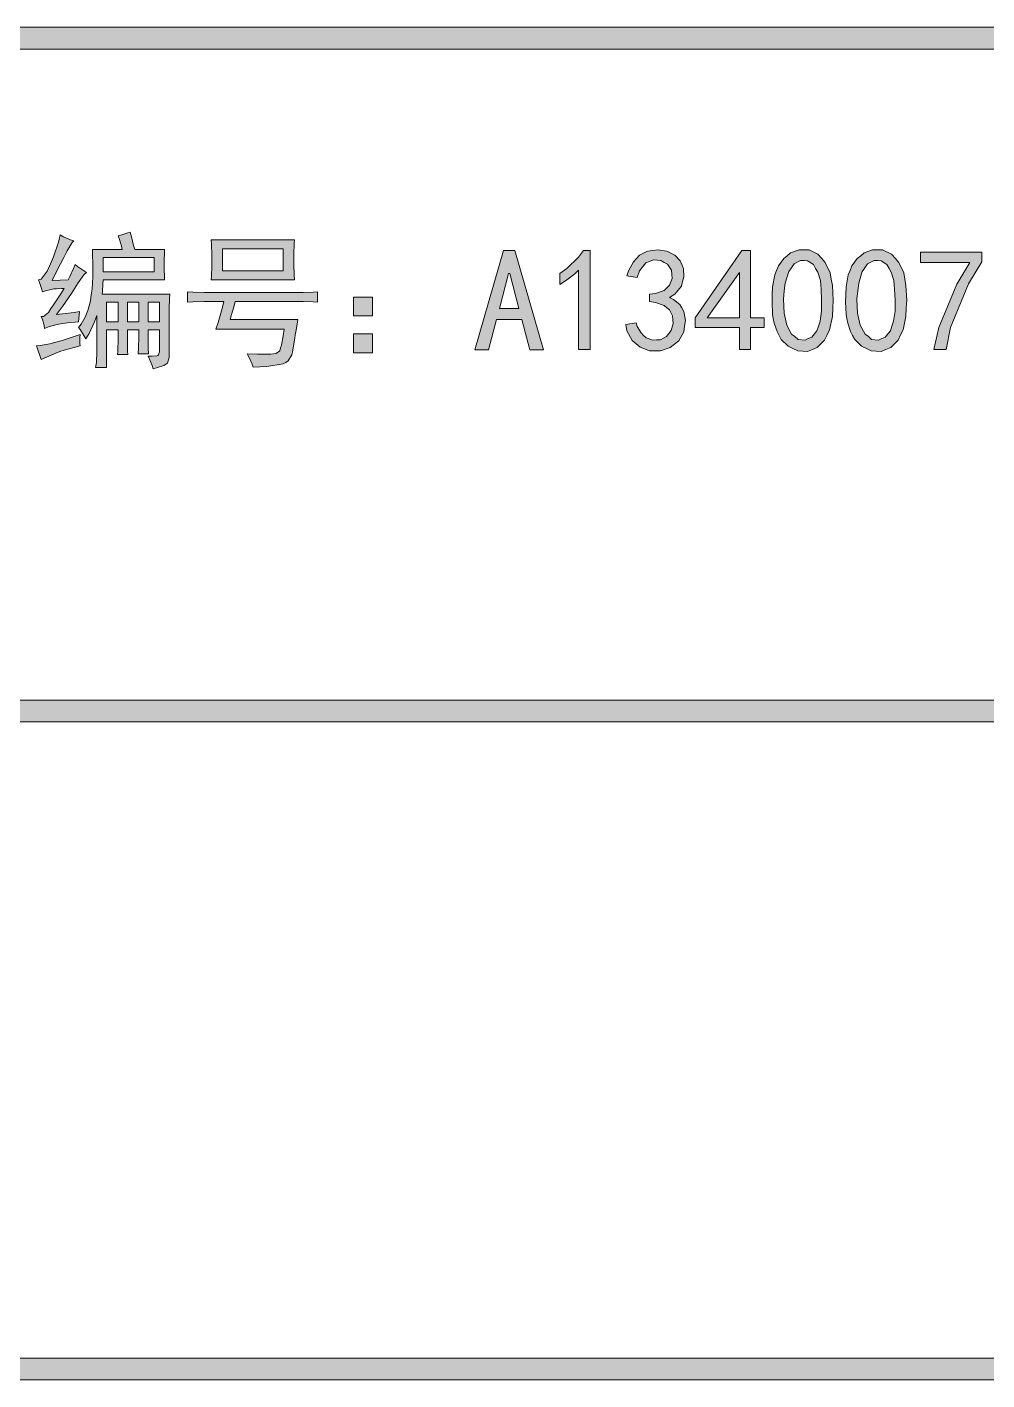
# Model space of a CAD drawing. Header units: millimetres. Extents: x 0 to 829, y 0 to 586.
# Drawn here: x 790.24 to 808.8, y 473.11 to 499.25 of the extents above; entities that cross this region are included whole.
import ezdxf

# ---------------------------------------------------------------- set-up
doc = ezdxf.new("R2010")
doc.units = ezdxf.units.MM

msp = doc.modelspace()

# ---------------------------------------------------------------- hatches: boundary and pattern name
h = msp.add_hatch(color=0)
h.dxf.hatch_style = 2
h.paths.add_polyline_path([(819.294639, 499.254639), (819.294639, 498.827778), (769.958667, 498.827778), (769.958667, 499.254639)])
h = msp.add_hatch(color=0)
h.paths.add_polyline_path([(792.229528, 495.289417), (792.254222, 495.201222), (792.296556, 495.035417), (792.317722, 494.957806), (792.896278, 494.957806), (792.89275, 494.890778), (792.885694, 494.742611), (792.885694, 494.657944), (792.885694, 494.573278), (792.89275, 494.428639), (792.896278, 494.368667), (791.707417, 494.368667), (791.703889, 494.287528), (791.693306, 494.146417), (791.68625, 494.089972), (792.995056, 494.089972), (792.991528, 494.001778), (792.984472, 493.814806), (792.984472, 493.7125), (792.984472, 492.946972), (792.984472, 492.865833), (792.949194, 492.76), (792.913917, 492.735306), (792.878639, 492.714139), (792.758694, 492.671806), (792.674028, 492.647111), (792.656389, 492.714139), (792.607, 492.837611), (792.57525, 492.894056), (792.652861, 492.894056), (792.748111, 492.901111), (792.762222, 492.908167), (792.779861, 492.91875), (792.7975, 492.975194), (792.7975, 493.024583), (792.7975, 493.402056), (792.57525, 493.402056), (792.57525, 493.282111), (792.578778, 493.049278), (792.585833, 492.936389), (792.38475, 492.936389), (792.391806, 493.049278), (792.395333, 493.282111), (792.395333, 493.402056), (792.176611, 493.402056), (792.176611, 493.232722), (792.180139, 492.992833), (792.187194, 492.925806), (791.986111, 492.925806), (791.993167, 492.992833), (791.996694, 493.232722), (791.996694, 493.402056), (791.774444, 493.402056), (791.774444, 492.671806), (791.562778, 492.671806), (791.576889, 492.774111), (791.587472, 492.98225), (791.587472, 493.081028), (791.587472, 493.68075), (791.541611, 493.557278), (791.435778, 493.3315), (791.375806, 493.225667), (791.337, 493.296222), (791.262917, 493.409111), (791.231167, 493.447917), (791.280556, 493.514944), (791.358167, 493.649), (791.386389, 493.7125), (791.414611, 493.779528), (791.460472, 493.962972), (791.474583, 494.079389), (791.492222, 494.195806), (791.509861, 494.428639), (791.509861, 494.545056), (791.509861, 494.665), (791.502806, 494.869611), (791.499278, 494.957806), (792.074306, 494.957806), (792.063722, 495.017778), (792.024917, 495.151833), (791.996694, 495.222389), (792.070778, 495.240028), (792.187194, 495.275306)])
h.paths.add_polyline_path([(792.695194, 494.523889), (792.695194, 494.802583), (791.707417, 494.802583), (791.707417, 494.523889)])
h.paths.add_polyline_path([(792.395333, 493.557278), (792.395333, 493.93475), (792.176611, 493.93475), (792.176611, 493.557278)])
h.paths.add_polyline_path([(792.7975, 493.557278), (792.7975, 493.93475), (792.57525, 493.93475), (792.57525, 493.557278)])
h.paths.add_polyline_path([(791.996694, 493.557278), (791.996694, 493.93475), (791.774444, 493.93475), (791.774444, 493.557278)])
h = msp.add_hatch(color=0)
h.dxf.hatch_style = 2
h.paths.add_polyline_path([(791.142972, 495.123611), (791.107694, 495.091861), (791.012444, 494.929583), (790.948944, 494.802583), (790.885444, 494.675583), (790.769028, 494.453333), (790.719639, 494.358083), (791.030083, 494.368667), (791.065361, 494.435694), (791.132389, 494.587389), (791.164139, 494.668528), (791.213528, 494.629722), (791.326417, 494.552111), (791.386389, 494.513306), (791.337, 494.463917), (791.224111, 494.312222), (791.160611, 494.206389), (791.093583, 494.104083), (790.920722, 493.853611), (790.807833, 493.701917), (790.92425, 493.7125), (791.1465, 493.740722), (791.252333, 493.758361), (791.231167, 493.557278), (791.164139, 493.55375), (791.015972, 493.536111), (790.931306, 493.525528), (790.846639, 493.514944), (790.67025, 493.465556), (790.575, 493.42675), (790.564417, 493.486722), (790.532667, 493.603139), (790.507972, 493.659583), (790.553833, 493.663111), (790.649083, 493.740722), (790.698472, 493.814806), (790.747861, 493.885361), (790.874861, 494.079389), (790.952472, 494.202861), (790.903083, 494.202861), (790.804306, 494.195806), (790.754917, 494.192278), (790.705528, 494.185222), (790.592639, 494.157), (790.532667, 494.135833), (790.515028, 494.202861), (790.476222, 494.319278), (790.455056, 494.368667), (790.507972, 494.37925), (790.624389, 494.534472), (790.687889, 494.675583), (790.747861, 494.816694), (790.843111, 495.095389), (790.874861, 495.2365), (790.941889, 495.197694), (791.075944, 495.14125)])
h = msp.add_hatch(color=0)
h.paths.add_polyline_path([(795.404528, 495.144778), (795.401, 495.063639), (795.393944, 494.873139), (795.393944, 494.767306), (795.393944, 494.665), (795.401, 494.463917), (795.404528, 494.368667), (793.795861, 494.368667), (793.802917, 494.446278), (793.806444, 494.629722), (793.806444, 494.735556), (793.806444, 494.844917), (793.802917, 495.053056), (793.795861, 495.144778)])
h.paths.add_polyline_path([(795.185806, 494.545056), (795.185806, 494.968389), (794.018111, 494.968389), (794.018111, 494.545056)])
h = msp.add_hatch(color=0)
h.paths.add_polyline_path([(800.223472, 493.014), (799.958889, 493.014), (799.803667, 493.603139), (799.313306, 493.603139), (799.158083, 493.014), (798.8935, 493.014), (799.447361, 494.936639), (799.669611, 494.936639)])
h.paths.add_polyline_path([(799.747222, 493.814806), (799.570833, 494.492139), (799.546139, 494.492139), (799.36975, 493.814806)])
h = msp.add_hatch(color=0)
h.dxf.hatch_style = 2
h.paths.add_polyline_path([(800.900806, 494.559167), (800.83025, 494.485083), (800.646806, 494.3475), (800.537444, 494.280472), (800.537444, 494.492139), (800.675028, 494.587389), (800.900806, 494.806111), (800.992528, 494.936639), (801.123056, 494.936639), (801.123056, 493.024583), (800.900806, 493.024583)])
h = msp.add_hatch(color=0)
h.dxf.hatch_style = 2
h.paths.add_polyline_path([(801.8145, 493.504361), (802.012056, 493.536111), (802.033222, 493.465556), (802.107306, 493.345611), (802.156694, 493.296222), (802.206083, 493.250361), (802.333083, 493.2045), (802.407167, 493.208028), (802.48125, 493.211556), (802.601194, 493.271528), (802.647056, 493.3315), (802.689389, 493.387944), (802.728194, 493.522), (802.724667, 493.596083), (802.717611, 493.673694), (802.661167, 493.790111), (802.60825, 493.828917), (802.555333, 493.87125), (802.386, 493.931222), (802.269583, 493.948861), (802.269583, 494.089972), (802.386, 494.104083), (802.555333, 494.164056), (802.60825, 494.213444), (802.661167, 494.262833), (802.707028, 494.393361), (802.699972, 494.4745), (802.696444, 494.555639), (802.622361, 494.672056), (802.555333, 494.707333), (802.491833, 494.742611), (802.347194, 494.753194), (802.273111, 494.724972), (802.199028, 494.69675), (802.079083, 494.541528), (802.033222, 494.414528), (801.835667, 494.446278), (801.867417, 494.545056), (801.959139, 494.714389), (802.019111, 494.781417), (802.075556, 494.844917), (802.234306, 494.922528), (802.333083, 494.936639), (802.435389, 494.947222), (802.60825, 494.922528), (802.685861, 494.883722), (802.759944, 494.848444), (802.865778, 494.739083), (802.894, 494.665), (802.92575, 494.587389), (802.932806, 494.425111), (802.911639, 494.336917), (802.890472, 494.248722), (802.763472, 494.089972), (802.657639, 494.026472), (802.73525, 493.991194), (802.855194, 493.892417), (802.894, 493.825389), (802.936333, 493.758361), (802.964556, 493.581972), (802.950444, 493.476139), (802.936333, 493.366778), (802.841083, 493.190389), (802.756417, 493.126889), (802.67175, 493.059861), (802.484778, 492.996361), (802.378944, 492.996361), (802.273111, 492.999889), (802.089667, 493.066917), (802.012056, 493.130417), (801.934444, 493.193917), (801.835667, 493.380889)])
h = msp.add_hatch(color=0)
h.paths.add_polyline_path([(804.012306, 493.447917), (803.155056, 493.447917), (803.155056, 493.634889), (804.054639, 494.936639), (804.223972, 494.936639), (804.223972, 493.634889), (804.488556, 493.634889), (804.488556, 493.447917), (804.223972, 493.447917), (804.223972, 493.024583), (804.012306, 493.024583)])
h.paths.add_polyline_path([(804.012306, 493.634889), (804.012306, 494.513306), (803.387889, 493.634889)])
h = msp.add_hatch(color=0)
h.paths.add_polyline_path([(804.643778, 494.086444), (804.650833, 494.234611), (804.693167, 494.467444), (804.728444, 494.552111), (804.763722, 494.636778), (804.866028, 494.781417), (804.933056, 494.834333), (805.000083, 494.890778), (805.162361, 494.947222), (805.261139, 494.947222), (805.356389, 494.947222), (805.525722, 494.866083), (805.599806, 494.784944), (805.670361, 494.703806), (805.765611, 494.502722), (805.786778, 494.37925), (805.811472, 494.259306), (805.825583, 493.977083), (805.815, 493.818333), (805.807944, 493.659583), (805.7515, 493.402056), (805.705639, 493.303278), (805.65625, 493.2045), (805.515139, 493.063389), (805.419889, 493.024583), (805.328167, 492.985778), (805.137667, 492.996361), (805.042417, 493.042222), (804.950694, 493.088083), (804.816639, 493.215083), (804.777833, 493.292694), (804.739028, 493.370306), (804.682583, 493.532583), (804.664944, 493.620778), (804.650833, 493.705444), (804.64025, 493.938278)])
h.paths.add_polyline_path([(804.876611, 494.153472), (804.8625, 493.99825), (804.873083, 493.726611), (804.901306, 493.610194), (804.926, 493.49025), (805.017722, 493.320917), (805.081222, 493.271528), (805.14825, 493.218611), (805.278778, 493.200972), (805.342278, 493.232722), (805.409306, 493.260944), (805.508083, 493.384417), (805.539833, 493.476139), (805.568056, 493.567861), (805.599806, 493.765417), (805.599806, 493.874778), (805.599806, 493.984139), (805.589222, 494.181694), (805.582167, 494.269889), (805.575111, 494.358083), (805.525722, 494.520361), (805.483389, 494.590917), (805.441056, 494.665), (805.328167, 494.739083), (805.261139, 494.742611), (805.190583, 494.742611), (805.070639, 494.675583), (805.017722, 494.6015), (804.964806, 494.530944), (804.89425, 494.305167)])
h = msp.add_hatch(color=0)
h.paths.add_polyline_path([(806.065472, 494.086444), (806.072528, 494.234611), (806.111333, 494.467444), (806.150139, 494.552111), (806.185417, 494.636778), (806.287722, 494.781417), (806.35475, 494.834333), (806.421778, 494.890778), (806.584056, 494.947222), (806.682833, 494.947222), (806.778083, 494.947222), (806.947417, 494.866083), (807.0215, 494.784944), (807.092056, 494.703806), (807.187306, 494.502722), (807.208472, 494.37925), (807.229639, 494.259306), (807.24375, 493.977083), (807.236694, 493.818333), (807.229639, 493.659583), (807.173194, 493.402056), (807.127333, 493.303278), (807.077944, 493.2045), (806.936833, 493.063389), (806.841583, 493.024583), (806.749861, 492.985778), (806.559361, 492.996361), (806.464111, 493.042222), (806.372389, 493.088083), (806.238333, 493.215083), (806.199528, 493.292694), (806.160722, 493.370306), (806.104278, 493.532583), (806.086639, 493.620778), (806.072528, 493.705444), (806.058417, 493.938278)])
h.paths.add_polyline_path([(806.298306, 494.153472), (806.280667, 493.99825), (806.294778, 493.726611), (806.319472, 493.610194), (806.347694, 493.49025), (806.439417, 493.320917), (806.502917, 493.271528), (806.566417, 493.218611), (806.696944, 493.200972), (806.763972, 493.232722), (806.831, 493.260944), (806.929778, 493.384417), (806.958, 493.476139), (806.98975, 493.567861), (807.0215, 493.765417), (807.0215, 493.874778), (807.0215, 493.984139), (807.010917, 494.181694), (807.003861, 494.269889), (806.996806, 494.358083), (806.943889, 494.520361), (806.905083, 494.590917), (806.86275, 494.665), (806.749861, 494.739083), (806.682833, 494.742611), (806.612278, 494.742611), (806.488806, 494.675583), (806.435889, 494.6015), (806.382972, 494.530944), (806.315944, 494.305167)])
h = msp.add_hatch(color=0)
h.dxf.hatch_style = 2
h.paths.add_polyline_path([(807.765861, 493.024583), (807.864639, 493.447917), (808.213889, 494.287528), (808.464361, 494.703806), (807.508333, 494.703806), (807.508333, 494.901361), (808.697194, 494.901361), (808.697194, 494.714389), (808.436139, 494.291056), (808.090417, 493.447917), (808.009278, 493.024583)])
h = msp.add_hatch(color=0)
h.dxf.hatch_style = 2
h.paths.add_polyline_path([(795.471556, 494.12525), (795.577389, 494.12525), (795.767889, 494.128778), (795.849028, 494.135833), (795.849028, 493.93475), (795.767889, 493.941806), (795.577389, 493.948861), (795.471556, 493.948861), (794.261528, 493.948861), (794.240361, 493.867722), (794.190972, 493.698389), (794.16275, 493.603139), (795.471556, 493.603139), (795.457444, 493.514944), (795.43275, 493.36325), (795.422167, 493.303278), (795.415111, 493.243306), (795.390417, 493.095139), (795.372778, 493.010472), (795.355139, 492.922278), (795.288111, 492.805861), (795.238722, 492.774111), (795.189333, 492.745889), (794.871833, 492.6965), (794.60725, 492.682389), (794.586083, 492.742361), (794.529639, 492.869361), (794.494361, 492.936389), (794.695444, 492.932861), (794.949444, 492.932861), (795.002361, 492.936389), (795.055278, 492.943444), (795.122306, 492.999889), (795.139944, 493.052806), (795.157583, 493.105722), (795.189333, 493.285639), (795.206972, 493.412639), (793.884056, 493.412639), (793.933444, 493.546694), (794.011056, 493.814806), (794.039278, 493.948861), (793.774694, 493.948861), (793.658278, 493.948861), (793.439556, 493.941806), (793.340778, 493.93475), (793.340778, 494.135833), (793.439556, 494.128778), (793.658278, 494.12525), (793.774694, 494.12525)])
h = msp.add_hatch(color=0)
h.dxf.hatch_style = 2
h.paths.add_polyline_path([(796.551056, 494.037056), (796.917944, 494.037056), (796.917944, 493.670167), (796.551056, 493.670167)])
h = msp.add_hatch(color=0)
h.dxf.hatch_style = 2
h.paths.add_polyline_path([(791.262917, 493.313861), (791.259389, 493.253889), (791.259389, 493.141), (791.262917, 493.091611), (791.1465, 493.063389), (790.952472, 493.010472), (790.871333, 492.98225), (790.790194, 492.954028), (790.610278, 492.876417), (790.507972, 492.827028), (790.419778, 493.091611), (790.486806, 493.098667), (790.673778, 493.133944), (790.793722, 493.165694), (790.913667, 493.193917), (791.1465, 493.271528)])
h = msp.add_hatch(color=0)
h.dxf.hatch_style = 2
h.paths.add_polyline_path([(796.551056, 493.324444), (796.917944, 493.324444), (796.917944, 492.957556), (796.551056, 492.957556)])
h = msp.add_hatch(color=0)
h.dxf.hatch_style = 2
h.paths.add_polyline_path([(819.294639, 486.247722), (819.294639, 485.824389), (769.958667, 485.824389), (769.958667, 486.247722)])
h = msp.add_hatch(color=0)
h.dxf.hatch_style = 2
h.paths.add_polyline_path([(819.294639, 473.530083), (819.294639, 473.10675), (769.958667, 473.10675), (769.958667, 473.530083)])

# ---------------------------------------------------------------- linework, layer by layer
at = {"color": 0, "lineweight": 0}
for points in [[(819.294639, 499.254639), (819.294639, 498.827778), (769.958667, 498.827778), (769.958667, 499.254639)], [(792.229528, 495.289417), (792.254222, 495.201222), (792.296556, 495.035417), (792.317722, 494.957806), (792.896278, 494.957806), (792.89275, 494.890778), (792.885694, 494.742611), (792.885694, 494.657944), (792.885694, 494.573278), (792.89275, 494.428639), (792.896278, 494.368667), (791.707417, 494.368667), (791.703889, 494.287528), (791.693306, 494.146417), (791.68625, 494.089972), (792.995056, 494.089972), (792.991528, 494.001778), (792.984472, 493.814806), (792.984472, 493.7125), (792.984472, 492.946972), (792.984472, 492.865833), (792.949194, 492.76), (792.913917, 492.735306), (792.878639, 492.714139), (792.758694, 492.671806), (792.674028, 492.647111), (792.656389, 492.714139), (792.607, 492.837611), (792.57525, 492.894056), (792.652861, 492.894056), (792.748111, 492.901111), (792.762222, 492.908167), (792.779861, 492.91875), (792.7975, 492.975194), (792.7975, 493.024583), (792.7975, 493.402056), (792.57525, 493.402056), (792.57525, 493.282111), (792.578778, 493.049278), (792.585833, 492.936389), (792.38475, 492.936389), (792.391806, 493.049278), (792.395333, 493.282111), (792.395333, 493.402056), (792.176611, 493.402056), (792.176611, 493.232722), (792.180139, 492.992833), (792.187194, 492.925806), (791.986111, 492.925806), (791.993167, 492.992833), (791.996694, 493.232722), (791.996694, 493.402056), (791.774444, 493.402056), (791.774444, 492.671806), (791.562778, 492.671806), (791.576889, 492.774111), (791.587472, 492.98225), (791.587472, 493.081028), (791.587472, 493.68075), (791.541611, 493.557278), (791.435778, 493.3315), (791.375806, 493.225667), (791.337, 493.296222), (791.262917, 493.409111), (791.231167, 493.447917), (791.280556, 493.514944), (791.358167, 493.649), (791.386389, 493.7125), (791.414611, 493.779528), (791.460472, 493.962972), (791.474583, 494.079389), (791.492222, 494.195806), (791.509861, 494.428639), (791.509861, 494.545056), (791.509861, 494.665), (791.502806, 494.869611), (791.499278, 494.957806), (792.074306, 494.957806), (792.063722, 495.017778), (792.024917, 495.151833), (791.996694, 495.222389), (792.070778, 495.240028), (792.187194, 495.275306)], [(791.142972, 495.123611), (791.107694, 495.091861), (791.012444, 494.929583), (790.948944, 494.802583), (790.885444, 494.675583), (790.769028, 494.453333), (790.719639, 494.358083), (791.030083, 494.368667), (791.065361, 494.435694), (791.132389, 494.587389), (791.164139, 494.668528), (791.213528, 494.629722), (791.326417, 494.552111), (791.386389, 494.513306), (791.337, 494.463917), (791.224111, 494.312222), (791.160611, 494.206389), (791.093583, 494.104083), (790.920722, 493.853611), (790.807833, 493.701917), (790.92425, 493.7125), (791.1465, 493.740722), (791.252333, 493.758361), (791.231167, 493.557278), (791.164139, 493.55375), (791.015972, 493.536111), (790.931306, 493.525528), (790.846639, 493.514944), (790.67025, 493.465556), (790.575, 493.42675), (790.564417, 493.486722), (790.532667, 493.603139), (790.507972, 493.659583), (790.553833, 493.663111), (790.649083, 493.740722), (790.698472, 493.814806), (790.747861, 493.885361), (790.874861, 494.079389), (790.952472, 494.202861), (790.903083, 494.202861), (790.804306, 494.195806), (790.754917, 494.192278), (790.705528, 494.185222), (790.592639, 494.157), (790.532667, 494.135833), (790.515028, 494.202861), (790.476222, 494.319278), (790.455056, 494.368667), (790.507972, 494.37925), (790.624389, 494.534472), (790.687889, 494.675583), (790.747861, 494.816694), (790.843111, 495.095389), (790.874861, 495.2365), (790.941889, 495.197694), (791.075944, 495.14125)], [(795.404528, 495.144778), (795.401, 495.063639), (795.393944, 494.873139), (795.393944, 494.767306), (795.393944, 494.665), (795.401, 494.463917), (795.404528, 494.368667), (793.795861, 494.368667), (793.802917, 494.446278), (793.806444, 494.629722), (793.806444, 494.735556), (793.806444, 494.844917), (793.802917, 495.053056), (793.795861, 495.144778)], [(792.695194, 494.523889), (792.695194, 494.802583), (791.707417, 494.802583), (791.707417, 494.523889)], [(795.185806, 494.545056), (795.185806, 494.968389), (794.018111, 494.968389), (794.018111, 494.545056)], [(800.223472, 493.014), (799.958889, 493.014), (799.803667, 493.603139), (799.313306, 493.603139), (799.158083, 493.014), (798.8935, 493.014), (799.447361, 494.936639), (799.669611, 494.936639)], [(800.900806, 494.559167), (800.83025, 494.485083), (800.646806, 494.3475), (800.537444, 494.280472), (800.537444, 494.492139), (800.675028, 494.587389), (800.900806, 494.806111), (800.992528, 494.936639), (801.123056, 494.936639), (801.123056, 493.024583), (800.900806, 493.024583)], [(801.8145, 493.504361), (802.012056, 493.536111), (802.033222, 493.465556), (802.107306, 493.345611), (802.156694, 493.296222), (802.206083, 493.250361), (802.333083, 493.2045), (802.407167, 493.208028), (802.48125, 493.211556), (802.601194, 493.271528), (802.647056, 493.3315), (802.689389, 493.387944), (802.728194, 493.522), (802.724667, 493.596083), (802.717611, 493.673694), (802.661167, 493.790111), (802.60825, 493.828917), (802.555333, 493.87125), (802.386, 493.931222), (802.269583, 493.948861), (802.269583, 494.089972), (802.386, 494.104083), (802.555333, 494.164056), (802.60825, 494.213444), (802.661167, 494.262833), (802.707028, 494.393361), (802.699972, 494.4745), (802.696444, 494.555639), (802.622361, 494.672056), (802.555333, 494.707333), (802.491833, 494.742611), (802.347194, 494.753194), (802.273111, 494.724972), (802.199028, 494.69675), (802.079083, 494.541528), (802.033222, 494.414528), (801.835667, 494.446278), (801.867417, 494.545056), (801.959139, 494.714389), (802.019111, 494.781417), (802.075556, 494.844917), (802.234306, 494.922528), (802.333083, 494.936639), (802.435389, 494.947222), (802.60825, 494.922528), (802.685861, 494.883722), (802.759944, 494.848444), (802.865778, 494.739083), (802.894, 494.665), (802.92575, 494.587389), (802.932806, 494.425111), (802.911639, 494.336917), (802.890472, 494.248722), (802.763472, 494.089972), (802.657639, 494.026472), (802.73525, 493.991194), (802.855194, 493.892417), (802.894, 493.825389), (802.936333, 493.758361), (802.964556, 493.581972), (802.950444, 493.476139), (802.936333, 493.366778), (802.841083, 493.190389), (802.756417, 493.126889), (802.67175, 493.059861), (802.484778, 492.996361), (802.378944, 492.996361), (802.273111, 492.999889), (802.089667, 493.066917), (802.012056, 493.130417), (801.934444, 493.193917), (801.835667, 493.380889)], [(804.012306, 493.447917), (803.155056, 493.447917), (803.155056, 493.634889), (804.054639, 494.936639), (804.223972, 494.936639), (804.223972, 493.634889), (804.488556, 493.634889), (804.488556, 493.447917), (804.223972, 493.447917), (804.223972, 493.024583), (804.012306, 493.024583)], [(804.643778, 494.086444), (804.650833, 494.234611), (804.693167, 494.467444), (804.728444, 494.552111), (804.763722, 494.636778), (804.866028, 494.781417), (804.933056, 494.834333), (805.000083, 494.890778), (805.162361, 494.947222), (805.261139, 494.947222), (805.356389, 494.947222), (805.525722, 494.866083), (805.599806, 494.784944), (805.670361, 494.703806), (805.765611, 494.502722), (805.786778, 494.37925), (805.811472, 494.259306), (805.825583, 493.977083), (805.815, 493.818333), (805.807944, 493.659583), (805.7515, 493.402056), (805.705639, 493.303278), (805.65625, 493.2045), (805.515139, 493.063389), (805.419889, 493.024583), (805.328167, 492.985778), (805.137667, 492.996361), (805.042417, 493.042222), (804.950694, 493.088083), (804.816639, 493.215083), (804.777833, 493.292694), (804.739028, 493.370306), (804.682583, 493.532583), (804.664944, 493.620778), (804.650833, 493.705444), (804.64025, 493.938278)], [(804.876611, 494.153472), (804.8625, 493.99825), (804.873083, 493.726611), (804.901306, 493.610194), (804.926, 493.49025), (805.017722, 493.320917), (805.081222, 493.271528), (805.14825, 493.218611), (805.278778, 493.200972), (805.342278, 493.232722), (805.409306, 493.260944), (805.508083, 493.384417), (805.539833, 493.476139), (805.568056, 493.567861), (805.599806, 493.765417), (805.599806, 493.874778), (805.599806, 493.984139), (805.589222, 494.181694), (805.582167, 494.269889), (805.575111, 494.358083), (805.525722, 494.520361), (805.483389, 494.590917), (805.441056, 494.665), (805.328167, 494.739083), (805.261139, 494.742611), (805.190583, 494.742611), (805.070639, 494.675583), (805.017722, 494.6015), (804.964806, 494.530944), (804.89425, 494.305167)], [(806.065472, 494.086444), (806.072528, 494.234611), (806.111333, 494.467444), (806.150139, 494.552111), (806.185417, 494.636778), (806.287722, 494.781417), (806.35475, 494.834333), (806.421778, 494.890778), (806.584056, 494.947222), (806.682833, 494.947222), (806.778083, 494.947222), (806.947417, 494.866083), (807.0215, 494.784944), (807.092056, 494.703806), (807.187306, 494.502722), (807.208472, 494.37925), (807.229639, 494.259306), (807.24375, 493.977083), (807.236694, 493.818333), (807.229639, 493.659583), (807.173194, 493.402056), (807.127333, 493.303278), (807.077944, 493.2045), (806.936833, 493.063389), (806.841583, 493.024583), (806.749861, 492.985778), (806.559361, 492.996361), (806.464111, 493.042222), (806.372389, 493.088083), (806.238333, 493.215083), (806.199528, 493.292694), (806.160722, 493.370306), (806.104278, 493.532583), (806.086639, 493.620778), (806.072528, 493.705444), (806.058417, 493.938278)], [(806.298306, 494.153472), (806.280667, 493.99825), (806.294778, 493.726611), (806.319472, 493.610194), (806.347694, 493.49025), (806.439417, 493.320917), (806.502917, 493.271528), (806.566417, 493.218611), (806.696944, 493.200972), (806.763972, 493.232722), (806.831, 493.260944), (806.929778, 493.384417), (806.958, 493.476139), (806.98975, 493.567861), (807.0215, 493.765417), (807.0215, 493.874778), (807.0215, 493.984139), (807.010917, 494.181694), (807.003861, 494.269889), (806.996806, 494.358083), (806.943889, 494.520361), (806.905083, 494.590917), (806.86275, 494.665), (806.749861, 494.739083), (806.682833, 494.742611), (806.612278, 494.742611), (806.488806, 494.675583), (806.435889, 494.6015), (806.382972, 494.530944), (806.315944, 494.305167)], [(807.765861, 493.024583), (807.864639, 493.447917), (808.213889, 494.287528), (808.464361, 494.703806), (807.508333, 494.703806), (807.508333, 494.901361), (808.697194, 494.901361), (808.697194, 494.714389), (808.436139, 494.291056), (808.090417, 493.447917), (808.009278, 493.024583)], [(799.747222, 493.814806), (799.570833, 494.492139), (799.546139, 494.492139), (799.36975, 493.814806)], [(804.012306, 493.634889), (804.012306, 494.513306), (803.387889, 493.634889)], [(791.996694, 493.557278), (791.996694, 493.93475), (791.774444, 493.93475), (791.774444, 493.557278)], [(792.395333, 493.557278), (792.395333, 493.93475), (792.176611, 493.93475), (792.176611, 493.557278)], [(792.7975, 493.557278), (792.7975, 493.93475), (792.57525, 493.93475), (792.57525, 493.557278)], [(795.471556, 494.12525), (795.577389, 494.12525), (795.767889, 494.128778), (795.849028, 494.135833), (795.849028, 493.93475), (795.767889, 493.941806), (795.577389, 493.948861), (795.471556, 493.948861), (794.261528, 493.948861), (794.240361, 493.867722), (794.190972, 493.698389), (794.16275, 493.603139), (795.471556, 493.603139), (795.457444, 493.514944), (795.43275, 493.36325), (795.422167, 493.303278), (795.415111, 493.243306), (795.390417, 493.095139), (795.372778, 493.010472), (795.355139, 492.922278), (795.288111, 492.805861), (795.238722, 492.774111), (795.189333, 492.745889), (794.871833, 492.6965), (794.60725, 492.682389), (794.586083, 492.742361), (794.529639, 492.869361), (794.494361, 492.936389), (794.695444, 492.932861), (794.949444, 492.932861), (795.002361, 492.936389), (795.055278, 492.943444), (795.122306, 492.999889), (795.139944, 493.052806), (795.157583, 493.105722), (795.189333, 493.285639), (795.206972, 493.412639), (793.884056, 493.412639), (793.933444, 493.546694), (794.011056, 493.814806), (794.039278, 493.948861), (793.774694, 493.948861), (793.658278, 493.948861), (793.439556, 493.941806), (793.340778, 493.93475), (793.340778, 494.135833), (793.439556, 494.128778), (793.658278, 494.12525), (793.774694, 494.12525)], [(796.551056, 494.037056), (796.917944, 494.037056), (796.917944, 493.670167), (796.551056, 493.670167)], [(791.262917, 493.313861), (791.259389, 493.253889), (791.259389, 493.141), (791.262917, 493.091611), (791.1465, 493.063389), (790.952472, 493.010472), (790.871333, 492.98225), (790.790194, 492.954028), (790.610278, 492.876417), (790.507972, 492.827028), (790.419778, 493.091611), (790.486806, 493.098667), (790.673778, 493.133944), (790.793722, 493.165694), (790.913667, 493.193917), (791.1465, 493.271528)], [(796.551056, 493.324444), (796.917944, 493.324444), (796.917944, 492.957556), (796.551056, 492.957556)], [(819.294639, 486.247722), (819.294639, 485.824389), (769.958667, 485.824389), (769.958667, 486.247722)], [(819.294639, 473.530083), (819.294639, 473.10675), (769.958667, 473.10675), (769.958667, 473.530083)]]:
    msp.add_lwpolyline(points, close=True, dxfattribs=at)

doc.saveas('drawing.dxf')
